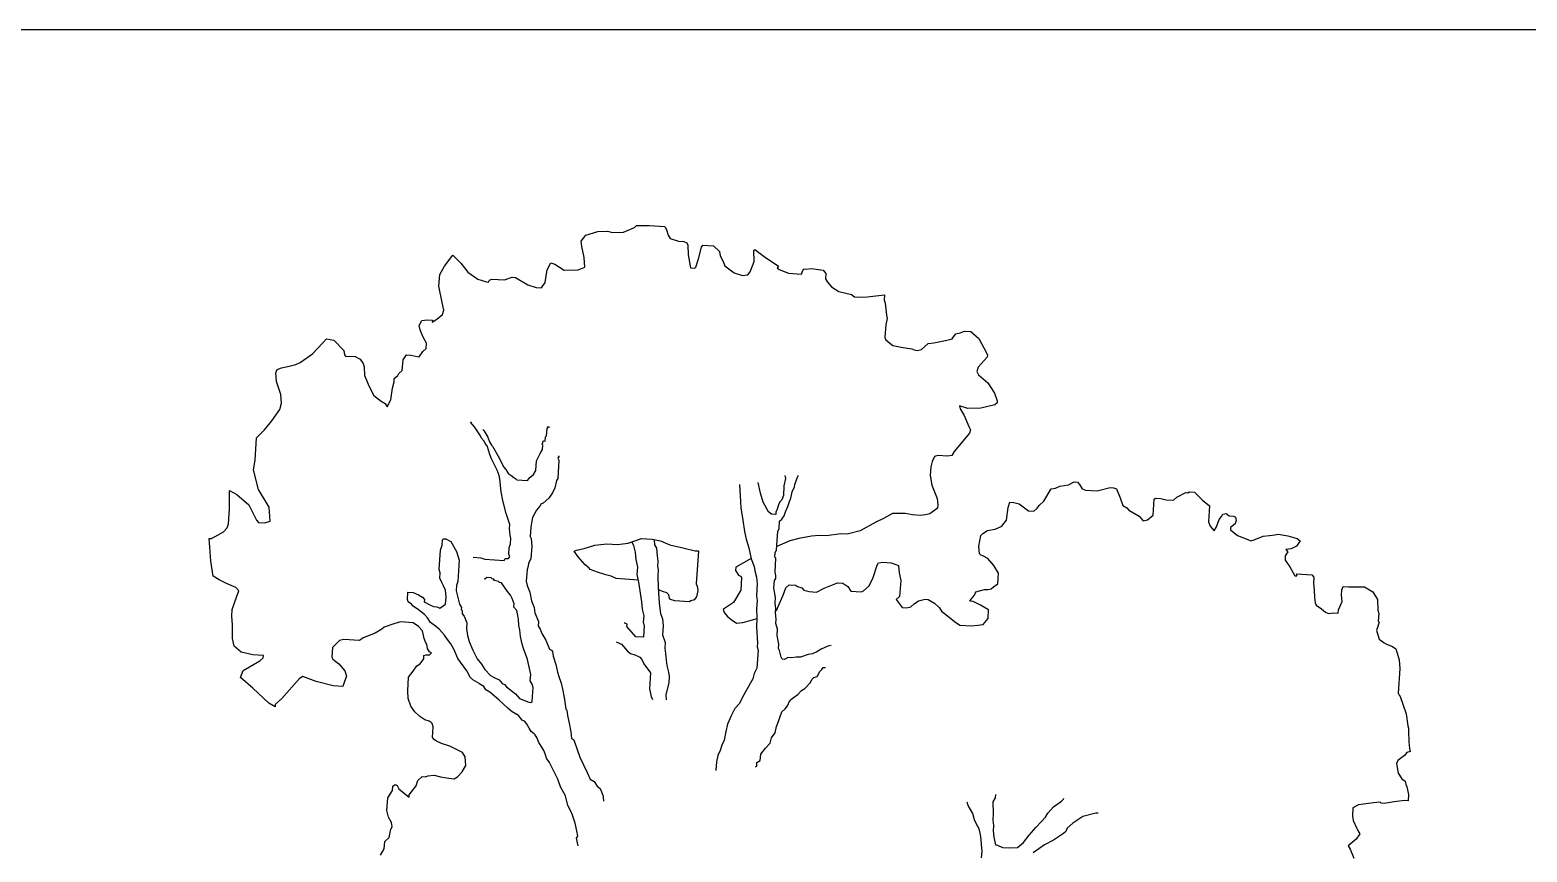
# Model space of a CAD drawing. Header units: millimetres. Extents: x 577 to 2337, y 236 to 943.
# Drawn here: x 828.505 to 832.749, y 709.348 to 711.677 of the extents above; entities that cross this region are included whole.
import ezdxf

# ---------------------------------------------------------------- set-up
doc = ezdxf.new("R2010")
doc.units = ezdxf.units.MM
doc.header["$LTSCALE"] = 0.01
doc.layers.add('06-Furn', color=4, linetype='Continuous')

# ---------------------------------------------------------------- blocks, each defined once
blk = doc.blocks.new('d3')
at = {"layer": '06-Furn', "color": 94}
for points in [[(867.1183, 695.7865), (867.1285, 695.804), (867.13, 695.8251), (867.1428, 695.8364), (867.1475, 695.8604), (867.1509, 695.8662), (867.1487, 695.8785), (867.1406, 695.8942), (867.1358, 695.9127), (867.1382, 695.9489), (867.1517, 695.9692), (867.1525, 695.9813), (867.159, 695.9869), (867.1648, 695.9835), (867.1702, 695.9741), (867.1904, 695.9576), (867.199, 695.9509), (867.1994, 695.9569), (867.2193, 695.9829), (867.2234, 695.9978), (867.2363, 696.0091), (867.2453, 696.0085), (867.2516, 696.0111), (867.2699, 696.0129), (867.2878, 696.0086), (867.3117, 696.004), (867.3268, 696.003), (867.3363, 696.0084), (867.3494, 696.0227), (867.3596, 696.0402), (867.3582, 696.0646), (867.35, 696.0773), (867.3353, 696.0843), (867.3148, 696.0948), (867.291, 696.1024), (867.2763, 696.1095), (867.2705, 696.1129), (867.2649, 696.1193), (867.2669, 696.1495), (867.2645, 696.1588), (867.2616, 696.162), (867.2558, 696.1654), (867.2439, 696.1693), (867.2295, 696.1793), (867.2152, 696.1924), (867.2041, 696.2083), (867.1965, 696.23), (867.1949, 696.2514), (867.1975, 696.2906), (867.2108, 696.3079), (867.2208, 696.3224), (867.2303, 696.3278), (867.2404, 696.3423), (867.241, 696.3514), (867.2472, 696.354), (867.2563, 696.3534), (867.2627, 696.359), (867.2595, 696.3562), (867.2627, 696.359), (867.2569, 696.3624), (867.2514, 696.3719), (867.2492, 696.3842), (867.2464, 696.3874), (867.2412, 696.3999), (867.2365, 696.4214), (867.2253, 696.4343), (867.2108, 696.4444), (867.1746, 696.4468), (867.156, 696.442), (867.1281, 696.4317), (867.1216, 696.4261), (867.1027, 696.4152), (867.0902, 696.41), (867.0685, 696.4023), (867.0588, 696.3939), (867.0136, 696.3969), (867.0013, 696.3947), (866.9818, 696.3748), (866.9799, 696.3476), (866.9826, 696.3414), (866.9999, 696.3281), (867.0168, 696.3088), (867.0218, 696.2933), (867.0145, 696.2756), (867.0107, 696.2637), (866.9835, 696.2655), (866.9359, 696.2778), (866.8974, 696.2925), (866.888, 696.2871), (866.8386, 696.2297), (866.8193, 696.2128), (866.8189, 696.2068), (866.8014, 696.217), (866.7557, 696.2595), (866.7213, 696.2891), (866.7288, 696.3098), (866.7761, 696.337), (866.7857, 696.3454), (866.7861, 696.3515), (866.756, 696.3535), (866.7232, 696.3617), (866.703, 696.3783), (866.6984, 696.3998), (866.698, 696.4392), (866.6966, 696.4636), (866.6978, 696.4817), (866.7093, 696.5173), (866.7165, 696.535), (866.7081, 696.5447), (866.6815, 696.5556), (866.661, 696.566), (866.6435, 696.5763), (866.6373, 696.6192), (866.6339, 696.6588), (866.6325, 696.6832), (866.6385, 696.6828), (866.6574, 696.6936), (866.6731, 696.7017), (866.683, 696.7131), (866.6868, 696.725), (866.6896, 696.7673), (866.6896, 696.8128), (866.69, 696.8188), (866.7106, 696.8083), (866.745, 696.7787), (866.7663, 696.7349), (866.7719, 696.7284), (866.79, 696.7272), (866.8055, 696.7322), (866.8021, 696.7719), (866.7721, 696.8224), (866.7577, 696.8779), (866.7625, 696.9049), (866.7667, 696.9683), (866.7895, 696.991), (866.8094, 697.017), (866.8328, 697.0488), (866.837, 697.0667), (866.8356, 697.091), (866.8229, 697.1283), (866.8215, 697.1526), (866.8251, 697.1615), (866.8376, 697.1667), (866.8592, 697.1713), (866.8777, 697.1762), (866.8902, 697.1814), (866.9252, 697.2063), (866.9546, 697.2377), (866.9644, 697.2492), (866.9854, 697.2448), (867.0137, 697.2156), (867.0159, 697.2033), (867.0188, 697.2001), (867.0459, 697.1983), (867.0606, 697.1912), (867.0689, 697.1785), (867.0713, 697.1693), (867.0727, 697.1449), (867.0857, 697.1137), (867.0992, 697.0886), (867.1193, 697.0721), (867.131, 697.0652), (867.1365, 697.0558), (867.1469, 697.0763), (867.1522, 697.1093), (867.1564, 697.1272), (867.157, 697.1363), (867.1667, 697.1447), (867.1701, 697.1505), (867.1797, 697.159), (867.1818, 697.1892), (867.1918, 697.2037), (867.2039, 697.2029), (867.2218, 697.1986), (867.2278, 697.1982), (867.2379, 697.2127), (867.2476, 697.2212), (867.2486, 697.2363), (867.2377, 697.2552), (867.2299, 697.2739), (867.2277, 697.2862), (867.2347, 697.3009), (867.25, 697.3029), (867.2651, 697.3019), (867.2647, 697.2958), (867.2774, 697.3041), (867.2935, 697.3182), (867.2973, 697.33), (867.2927, 697.3516), (867.2836, 697.3977), (867.2859, 697.4309), (867.2995, 697.4542), (867.3229, 697.486), (867.3456, 697.4632), (867.3651, 697.4377), (867.3941, 697.4176), (867.4179, 697.4099), (867.4239, 697.4095), (867.4273, 697.4153), (867.4336, 697.4179), (867.4698, 697.4155), (867.4915, 697.4232), (867.5006, 697.4226), (867.5356, 697.402), (867.5593, 697.3944), (867.5744, 697.3934), (867.5845, 697.4079), (867.5899, 697.4439), (867.6004, 697.4644), (867.6123, 697.4606), (867.6384, 697.4437), (867.6779, 697.4441), (867.6966, 697.4519), (867.6954, 697.4793), (867.6884, 697.5101), (867.6864, 697.5254), (867.6996, 697.5427), (867.7337, 697.5525), (867.761, 697.5537), (867.7759, 697.5497), (867.8063, 697.5507), (867.8375, 697.5638), (867.8439, 697.5694), (867.8804, 697.57), (867.9226, 697.5672), (867.9254, 697.564), (867.9281, 697.5577), (867.9331, 697.5422), (867.9385, 697.5328), (867.9623, 697.5251), (867.9774, 697.5241), (867.9862, 697.5205), (867.9888, 697.5142), (867.99, 697.4869), (867.9967, 697.45), (868.0087, 697.4492), (868.012, 697.452), (868.0196, 697.4758), (868.0279, 697.5086), (868.0313, 697.5144), (868.0615, 697.5124), (868.0786, 697.4961), (868.0808, 697.4838), (868.0888, 697.4681), (868.0941, 697.4556), (868.12, 697.4357), (868.1438, 697.4281), (868.1591, 697.4301), (868.1657, 697.4387), (868.1768, 697.4683), (868.1758, 697.4987), (868.179, 697.5015), (868.205, 697.4816), (868.2456, 697.4546), (868.2422, 697.4488), (868.248, 697.4454), (868.2746, 697.4345), (868.3108, 697.4321), (868.3144, 697.4409), (868.3178, 697.4467), (868.3239, 697.4463), (868.3392, 697.4484), (868.3722, 697.4431), (868.3806, 697.4335), (868.3796, 697.4184), (868.3851, 697.4089), (868.3963, 697.396), (868.4166, 697.3825), (868.4525, 697.3741), (868.4611, 697.3674), (868.4732, 697.3666), (868.4975, 697.368), (868.5465, 697.3739), (868.5454, 697.3588), (868.5479, 697.3495), (868.5517, 697.3159), (868.5541, 697.3066), (868.5499, 697.2887), (868.5474, 697.2525), (868.55, 697.2463), (868.5615, 697.2364), (868.5702, 697.2298), (868.5941, 697.2251), (868.6241, 697.2201), (868.633, 697.2165), (868.639, 697.2161), (868.6513, 697.2183), (868.6706, 697.2352), (868.6859, 697.2372), (868.7197, 697.244), (868.7382, 697.2488), (868.7416, 697.2547), (868.7483, 697.2633), (868.7606, 697.2655), (868.773, 697.2708), (868.7911, 697.2696), (868.8141, 697.2498), (868.8356, 697.209), (868.8382, 697.2027), (868.8378, 697.1967), (868.8117, 697.1681), (868.8078, 697.1563), (868.8133, 697.1468), (868.839, 697.1238), (868.8583, 697.0953), (868.866, 697.0735), (868.8656, 697.0675), (868.8591, 697.0619), (868.8191, 697.0524), (868.7826, 697.0518), (868.7589, 697.0595), (868.7613, 697.0502), (868.7722, 697.0313), (868.7853, 697.0001), (868.7907, 696.9906), (868.7871, 696.9818), (868.7442, 696.9301), (868.7373, 696.9184), (868.7251, 696.9162), (868.6979, 696.918), (868.6886, 696.9156), (868.6816, 696.9009), (868.6776, 696.886), (868.6759, 696.8619), (868.6802, 696.8343), (868.6959, 696.7968), (868.6977, 696.7785), (868.6971, 696.7695), (868.6747, 696.7528), (868.6624, 696.7506), (868.6471, 696.7486), (868.626, 696.75), (868.6051, 696.7544), (868.5687, 696.7538), (868.5435, 696.7403), (868.5216, 696.7297), (868.4775, 696.7053), (868.4405, 696.6957), (868.4223, 696.6969), (868.3825, 696.6905), (868.3614, 696.6919), (868.34, 696.6903), (868.3032, 696.6836), (868.2784, 696.6762), (868.241, 696.6605)], [(868.238, 696.4793), (868.2412, 696.4816), (868.2448, 696.4904), (868.2591, 696.5228), (868.2665, 696.5436), (868.2762, 696.552), (868.2943, 696.5508), (868.3002, 696.5474), (868.312, 696.5436), (868.3177, 696.5371), (868.3326, 696.5331), (868.3537, 696.5317), (868.3756, 696.5423), (868.4131, 696.558), (868.4282, 696.557), (868.4426, 696.5469), (868.4509, 696.5343), (868.4811, 696.5323), (868.4873, 696.5349), (868.5034, 696.5489), (868.5141, 696.5725), (868.5256, 696.6081), (868.529, 696.6139), (868.5413, 696.6162), (868.5654, 696.6145), (868.5861, 696.6071), (868.5877, 696.5858), (868.5924, 696.5642), (868.5893, 696.5189), (868.5797, 696.5105), (868.5936, 696.4914), (868.5964, 696.4882), (868.6085, 696.4873), (868.6207, 696.4896), (868.6304, 696.498), (868.6431, 696.5063), (868.6616, 696.5111), (868.6706, 696.5105), (868.6882, 696.5002), (868.7024, 696.4871), (868.7079, 696.4777), (868.7252, 696.4644), (868.7453, 696.4479), (868.7598, 696.4378), (868.793, 696.4356), (868.8113, 696.4374), (868.8266, 696.4394), (868.8399, 696.4567), (868.8415, 696.4809), (868.8182, 696.4945), (868.7976, 696.505), (868.7886, 696.5056), (868.792, 696.5115), (868.8019, 696.5229), (868.8055, 696.5318), (868.8302, 696.5392), (868.8393, 696.5386), (868.8486, 696.541), (868.855, 696.5467), (868.8677, 696.5549), (868.8697, 696.5851), (868.856, 696.6072), (868.8391, 696.6266), (868.8274, 696.6334), (868.8186, 696.637), (868.8158, 696.6403), (868.8142, 696.6616), (868.8192, 696.6916), (868.8256, 696.6972), (868.8383, 696.7055), (868.8599, 696.7101), (868.8786, 696.7179), (868.8919, 696.7352), (868.8973, 696.7712), (868.9013, 696.7861), (868.9134, 696.7853), (868.9283, 696.7813), (868.9543, 696.7614), (868.9693, 696.7604), (868.979, 696.7688), (868.9857, 696.7775), (868.9985, 696.7887), (869.0191, 696.8237), (869.0313, 696.826), (869.0438, 696.8312), (869.0684, 696.8356), (869.0841, 696.8437), (869.0931, 696.8431), (869.0988, 696.8366), (869.107, 696.8239), (869.1159, 696.8203), (869.1491, 696.8181), (869.1861, 696.8277), (869.1952, 696.8271), (869.204, 696.8235), (869.2145, 696.7986), (869.2221, 696.7768), (869.2338, 696.77), (869.2394, 696.7635), (869.2686, 696.7464), (869.2799, 696.7335), (869.2921, 696.7357), (869.3082, 696.7498), (869.3113, 696.7951), (869.3145, 696.7979), (869.3296, 696.7969), (869.3445, 696.7929), (869.3656, 696.7915), (869.3753, 696.7999), (869.4004, 696.8134), (869.4065, 696.813), (869.4097, 696.8158), (869.4248, 696.8148), (869.4475, 696.7921), (869.4676, 696.7756), (869.4646, 696.7303), (869.4698, 696.7178), (869.4811, 696.7049), (869.488, 696.7166), (869.4954, 696.7373), (869.502, 696.746), (869.5055, 696.7518), (869.5147, 696.7542), (869.5234, 696.7476), (869.5355, 696.7468), (869.5413, 696.7433), (869.5437, 696.7341), (869.5401, 696.7252), (869.5272, 696.714), (869.5268, 696.7079), (869.5469, 696.6914), (869.5765, 696.6803), (869.5853, 696.6767), (869.5946, 696.6791), (869.6196, 696.6896), (869.6379, 696.6914), (869.6532, 696.6934), (869.6624, 696.6958), (869.6894, 696.691), (869.7162, 696.6831), (869.7248, 696.6765), (869.7147, 696.662), (869.699, 696.654), (869.6838, 696.6519), (869.6894, 696.6455), (869.6825, 696.6338), (869.6817, 696.6218), (869.6956, 696.6026), (869.7091, 696.5775), (869.7151, 696.5771), (869.7155, 696.5831), (869.7578, 696.5803), (869.7634, 696.5738), (869.7622, 696.5557), (869.764, 696.5374), (869.7656, 696.5161), (869.7676, 696.5008), (869.7703, 696.4946), (869.7847, 696.4845), (869.7962, 696.4746), (869.8051, 696.471), (869.8204, 696.473), (869.8324, 696.4722), (869.833, 696.4813), (869.8437, 696.5048), (869.8419, 696.5231), (869.8429, 696.5382), (869.8465, 696.5471), (869.8616, 696.5461), (869.9071, 696.546), (869.9305, 696.5324), (869.9441, 696.5102), (869.9451, 696.4798), (869.9475, 696.4706), (869.9461, 696.4494), (869.949, 696.4462), (869.9413, 696.4225), (869.9487, 696.3977), (869.9632, 696.3877), (869.9691, 696.3842), (869.9868, 696.377), (869.9954, 696.3703), (870.0055, 696.3393), (870.0069, 696.315), (870.0022, 696.2456), (870.0049, 696.2393), (870.0077, 696.2361), (870.0153, 696.2144), (870.0256, 696.1864), (870.0294, 696.1528), (870.032, 696.1465), (870.0314, 696.1375), (870.0324, 696.1071), (870.0342, 696.0888), (870.0366, 696.0795), (870.0274, 696.0771), (870.0207, 696.0685), (870.0016, 696.0546), (869.998, 696.0457), (870.0022, 696.0182), (870.0133, 696.0023), (870.0219, 695.9956), (870.0243, 695.9864), (870.0269, 695.9801), (870.0316, 695.9586), (870.0304, 695.9405), (870.0213, 695.9411), (869.9907, 695.9371), (869.9631, 695.9328), (869.9541, 695.9334), (869.9513, 695.9367), (869.9329, 695.9349), (869.8901, 695.9286), (869.8744, 695.9206), (869.8728, 695.8964), (869.875, 695.8842), (869.8856, 695.8622), (869.8883, 695.856), (869.8937, 695.8465), (869.8836, 695.832), (869.8611, 695.8123), (869.8665, 695.8029), (869.877, 695.7779)], [(867.8478, 696.5655), (867.7862, 696.5696), (867.7715, 696.5767), (867.7566, 696.5807), (867.7329, 696.5883), (867.7121, 696.5958), (867.7093, 696.599), (867.6978, 696.6089), (867.6781, 696.6314), (867.6671, 696.6473), (867.6733, 696.6499), (867.6948, 696.6546), (867.7258, 696.6646), (867.7594, 696.6684), (867.7896, 696.6664), (867.8202, 696.6704), (867.8574, 696.6831), (867.8876, 696.6811), (867.9116, 696.6765), (867.9381, 696.6656), (867.9709, 696.6573), (868.0098, 696.6487), (868.0188, 696.6481), (868.0126, 696.5545), (868.0152, 696.5482), (868.0174, 696.536), (868.0132, 696.5181), (868.0065, 696.5094), (867.9973, 696.507), (867.9941, 696.5042), (867.9518, 696.507), (867.9399, 696.5108), (867.9371, 696.514), (867.9347, 696.5233), (867.9291, 696.5297), (867.9172, 696.5336), (867.9083, 696.5372), (867.906, 696.5399)], [(868.1688, 696.6267), (868.1249, 696.6016), (868.1243, 696.5925), (868.1325, 696.5798), (868.1384, 696.5764), (868.1412, 696.5732), (868.1388, 696.5369), (868.1182, 696.5019), (868.0929, 696.4854), (868.0896, 696.4826), (868.0921, 696.4734), (868.1005, 696.4637), (868.112, 696.4538), (868.1265, 696.4438), (868.1448, 696.4456), (868.1725, 696.4528), (868.185, 696.457)]]:
    blk.add_lwpolyline(points, dxfattribs=at)
at = {"layer": '06-Furn', "color": 32}
for points in [[(867.3809, 696.6301), (867.402, 696.6287), (867.4139, 696.6248), (867.4682, 696.6212), (867.4716, 696.627), (867.4807, 696.6264), (867.4841, 696.6323), (867.4815, 696.6385), (867.4827, 696.6566), (867.4865, 696.6685), (867.4876, 696.6836), (867.4851, 696.6928), (867.4833, 696.7112), (867.4841, 696.7232), (867.4741, 696.7542), (867.4644, 696.7913), (867.46, 696.8158), (867.4564, 696.8524), (867.454, 696.8617), (867.449, 696.8772), (867.4329, 696.9086), (867.4276, 696.9211), (867.4252, 696.9303), (867.4202, 696.9458), (867.4146, 696.9523), (867.4119, 696.9585), (867.4035, 696.9682), (867.4009, 696.9744), (867.3844, 696.9998), (867.3731, 697.0127), (867.3761, 697.0124)], [(867.4081, 696.9921), (867.4109, 696.9889), (867.4218, 696.97), (867.427, 696.9575), (867.4325, 696.948), (867.4353, 696.9448), (867.4516, 696.9164), (867.4677, 696.885), (867.4733, 696.8786), (867.4787, 696.8691), (867.4816, 696.8659), (867.4874, 696.8625), (867.496, 696.8559), (867.5019, 696.8524), (867.5047, 696.8492), (867.5349, 696.8472), (867.5415, 696.8558), (867.5512, 696.8643), (867.558, 696.876), (867.5598, 696.9031), (867.5703, 696.9237), (867.5772, 696.9353), (867.578, 696.9474), (867.5751, 696.9506), (867.5784, 696.9534), (867.5788, 696.9595), (867.5848, 696.9591), (867.5856, 696.9712), (867.5888, 696.974), (867.5903, 696.9951), (867.5937, 697.0009), (867.5965, 696.9977), (867.5937, 697.0009), (867.5965, 696.9977), (867.5937, 697.0009)], [(867.6214, 696.9172), (867.6242, 696.914), (867.621, 696.9112), (867.6236, 696.9049), (867.6202, 696.8536), (867.6168, 696.8478), (867.6124, 696.8269), (867.6053, 696.8122), (867.5987, 696.8035), (867.5952, 696.7977), (867.5791, 696.7836), (867.5729, 696.781), (867.5695, 696.7751), (867.5596, 696.7637), (867.5491, 696.7431), (867.5443, 696.7162), (867.5425, 696.689), (867.5451, 696.6828), (867.5467, 696.6614), (867.5443, 696.6252), (867.5374, 696.6135), (867.5368, 696.6045), (867.5332, 696.5956), (867.531, 696.5624), (867.5332, 696.5502), (867.5411, 696.5314), (867.5455, 696.5069), (867.5533, 696.4882), (867.5553, 696.4729), (867.5658, 696.4479), (867.565, 696.4358), (867.5704, 696.4264), (867.5756, 696.4139), (867.5865, 696.395), (867.597, 696.37), (867.6028, 696.3666), (867.6056, 696.3634), (867.6073, 696.3502), (867.6153, 696.3264), (867.6199, 696.3048), (867.6223, 696.2956), (867.63, 696.2738), (867.6346, 696.2523), (867.639, 696.2277), (867.6432, 696.2002), (867.646, 696.1969), (867.648, 696.1816), (867.6527, 696.1601), (867.6571, 696.1356), (867.6589, 696.1172), (867.6647, 696.1138), (867.6673, 696.1076), (867.6826, 696.0641), (867.704, 696.0202), (867.7118, 696.0015), (867.7235, 695.9947), (867.7317, 695.982), (867.7404, 695.9754), (867.7482, 695.9566), (867.7492, 695.9492), (867.7495, 695.9394)], [(868.2636, 696.8621), (868.266, 696.8529), (868.2616, 696.832), (868.2598, 696.8048), (868.2559, 696.7929), (868.2495, 696.7873), (868.2459, 696.7784), (868.242, 696.7666), (868.2384, 696.7577), (868.238, 696.7517), (868.2259, 696.7525), (868.2173, 696.7591), (868.2029, 696.7865), (868.1953, 696.8118), (868.1884, 696.8423)], [(868.3951, 696.3803), (868.3859, 696.3779), (868.3671, 696.3701), (868.3545, 696.3618), (868.342, 696.3566), (868.3297, 696.3544), (868.308, 696.3467), (868.2959, 696.3475), (868.2836, 696.3453), (868.2715, 696.3461), (868.2683, 696.3433), (868.2621, 696.3407), (868.256, 696.3411), (868.2534, 696.3474), (868.2486, 696.3659), (868.246, 696.3721), (868.2468, 696.3842), (868.2424, 696.4087), (868.2436, 696.4268), (868.2386, 696.4423), (868.2394, 696.4544), (868.2376, 696.4727), (868.2384, 696.4848), (868.2364, 696.5001), (868.2374, 696.5152), (868.2352, 696.5275), (868.2331, 696.5428), (868.2346, 696.5639), (868.238, 696.5697), (868.2386, 696.5788), (868.2362, 696.588), (868.2388, 696.6273), (868.236, 696.6305), (868.2368, 696.6426), (868.2404, 696.6514), (868.2438, 696.7028), (868.2475, 696.7116), (868.2489, 696.7327), (868.2553, 696.7384), (868.262, 696.747), (868.2658, 696.7589), (868.2728, 696.7736), (868.2769, 696.7885), (868.2805, 696.7973), (868.2847, 696.8152), (868.2918, 696.8299), (868.2922, 696.836), (868.2996, 696.8567), (868.303, 696.8625)], [(868.135, 696.8361), (868.1375, 696.8037), (868.1396, 696.7698), (868.1446, 696.7354), (868.1499, 696.703), (868.1545, 696.6814), (868.1619, 696.6567), (868.169, 696.6259), (868.1766, 696.6042), (868.1788, 696.5919), (868.1836, 696.5734), (868.1854, 696.5551), (868.1832, 696.5218), (868.1852, 696.5066), (868.1838, 696.4854), (868.185, 696.4581), (868.1832, 696.4309), (868.1864, 696.3882), (868.1856, 696.3761), (868.188, 696.3669), (868.1846, 696.3156), (868.1775, 696.3009), (868.1735, 696.286), (868.153, 696.251), (868.1425, 696.2304), (868.1355, 696.2158), (868.1224, 696.2015), (868.1119, 696.1809), (868.1012, 696.1574), (868.0968, 696.1365), (868.0922, 696.1125), (868.0851, 696.0978), (868.0811, 696.0829), (868.0741, 696.0683), (868.0698, 696.0503), (868.0682, 696.0265)], [(867.678, 695.8128), (867.6733, 695.8343), (867.6768, 695.8401), (867.6747, 695.8554), (867.6701, 695.877), (867.6599, 695.9049), (867.6492, 695.9269), (867.642, 695.9546), (867.6285, 695.9798), (867.6208, 696.0015), (867.5967, 696.0486), (867.5885, 696.0613), (867.586, 696.0706), (867.5808, 696.083), (867.5754, 696.0925), (867.5671, 696.1052), (867.5619, 696.1177), (867.5565, 696.1271), (867.5536, 696.1303), (867.545, 696.137), (867.5396, 696.1465), (867.5313, 696.1591), (867.5257, 696.1656), (867.5198, 696.169), (867.5086, 696.1819), (867.4911, 696.1921), (867.4796, 696.202), (867.4653, 696.2151), (867.4538, 696.225), (867.4396, 696.238), (867.4281, 696.2479), (867.4164, 696.2547), (867.411, 696.2642), (867.3993, 696.2711), (867.399, 696.2715), (867.3792, 696.2826), (867.3718, 696.2901), (867.3626, 696.3089), (867.3445, 696.3334), (867.3375, 696.3433), (867.3271, 696.3677), (867.3171, 696.3846), (867.3078, 696.3969), (867.2995, 696.4095), (867.2854, 696.4256), (867.2739, 696.4354), (867.2594, 696.4455), (867.2512, 696.4582), (867.2427, 696.4678), (867.2254, 696.4811), (867.2109, 696.4912), (867.2053, 696.4976), (867.1967, 696.5043), (867.194, 696.5105), (867.1955, 696.5316), (867.2106, 696.5306), (867.2252, 696.5236), (867.2369, 696.5167), (867.2425, 696.5103), (867.2421, 696.5043), (867.2596, 696.494), (867.2685, 696.4904), (867.2776, 696.4898), (867.2864, 696.4861), (867.3023, 696.4972), (867.3037, 696.5183), (867.3019, 696.5366), (867.2967, 696.5491), (867.2913, 696.5586), (867.286, 696.5711), (867.287, 696.5862), (867.2846, 696.5954), (867.2883, 696.6498), (867.2923, 696.6646), (867.2933, 696.6797), (867.2965, 696.6826), (867.3026, 696.6822), (867.3172, 696.6751), (867.3335, 696.6467), (867.341, 696.622), (867.3369, 696.5616), (867.3331, 696.5497), (867.3321, 696.5346), (867.3418, 696.4976), (867.3472, 696.4881), (867.3468, 696.4821), (867.3496, 696.4789), (867.349, 696.4698), (867.3546, 696.4634), (867.3625, 696.4447), (867.3619, 696.4285), (867.3643, 696.4088), (867.3693, 696.3914), (867.3792, 696.3667), (867.3916, 696.342), (867.4039, 696.3272), (867.4138, 696.3123), (867.43, 696.2951), (867.4398, 696.2891), (867.4547, 696.2825), (867.4631, 696.2728), (867.469, 696.2694), (867.4746, 696.263), (867.5005, 696.2431), (867.5118, 696.2302), (867.5384, 696.2193), (867.5444, 696.2189), (867.5476, 696.2217), (867.5503, 696.261), (867.5478, 696.2702), (867.5424, 696.2797), (867.5436, 696.2978), (867.5344, 696.3409), (867.5293, 696.3564), (867.5241, 696.3688), (867.5191, 696.3843), (867.5145, 696.4059), (867.5127, 696.4242), (867.5104, 696.4365), (867.5086, 696.4548), (867.5066, 696.4701), (867.5042, 696.4793), (867.4958, 696.489), (867.4964, 696.498), (867.4913, 696.5135), (867.4859, 696.523), (867.4775, 696.5327), (867.461, 696.558), (867.4549, 696.5584), (867.4521, 696.5616), (867.4372, 696.5657), (867.4404, 696.5685), (867.4344, 696.5689), (867.4316, 696.5721), (867.4195, 696.5729), (867.4131, 696.5673)], [(867.8305, 696.6739), (867.8349, 696.6634), (867.8397, 696.6449), (867.8413, 696.6235), (867.846, 696.602), (867.8445, 696.5809), (867.8492, 696.5593), (867.8576, 696.5042), (867.8592, 696.4829), (867.864, 696.4644), (867.8628, 696.4462), (867.8652, 696.437), (867.863, 696.4038), (867.8419, 696.4052), (867.8165, 696.4342), (867.8169, 696.4402), (867.8111, 696.4436), (867.8081, 696.4438)], [(867.9283, 696.2266), (867.928, 696.2418), (867.9362, 696.2746), (867.9375, 696.2927), (867.9352, 696.305), (867.9304, 696.3235), (867.9284, 696.3388), (867.9266, 696.3571), (867.9246, 696.3724), (867.9256, 696.3875), (867.918, 696.4092), (867.9198, 696.4364), (867.918, 696.4547), (867.9129, 696.4702), (867.9089, 696.5008), (867.9057, 696.5434), (867.9049, 696.5768), (867.9061, 696.595), (867.9037, 696.6042), (867.9047, 696.6193), (867.9027, 696.6346), (867.9011, 696.6559), (867.8957, 696.6654), (867.8943, 696.6798)], [(867.7863, 696.3907), (867.801, 696.3837), (867.8179, 696.3643), (867.8266, 696.3577), (867.8385, 696.3539), (867.8473, 696.3503), (867.8531, 696.3468), (867.8588, 696.3404), (867.864, 696.3279), (867.8835, 696.3023), (867.8805, 696.2571), (867.8851, 696.2355), (867.8885, 696.2276)], [(868.1811, 696.0368), (868.1843, 696.0397), (868.1849, 696.0487), (868.1944, 696.0541), (868.1956, 696.0723), (868.2089, 696.0896), (868.222, 696.1038), (868.226, 696.1187), (868.2361, 696.1332), (868.2403, 696.1511), (868.2439, 696.16), (868.2552, 696.1926), (868.2649, 696.201), (868.2715, 696.2097), (868.2786, 696.2244), (868.285, 696.23), (868.3009, 696.2411), (868.3108, 696.2526), (868.3202, 696.258), (868.3365, 696.2751), (868.3402, 696.2839), (868.3466, 696.2896), (868.3559, 696.292), (868.3629, 696.3067), (868.3693, 696.3123), (868.3728, 696.3181), (868.3788, 696.3177)], [(868.8611, 695.958), (868.8605, 695.949), (868.8537, 695.9373), (868.8545, 695.9039), (868.8533, 695.8858), (868.8553, 695.8705), (868.8543, 695.8554), (868.8561, 695.8371), (868.8607, 695.8155), (868.8667, 695.8151), (868.8814, 695.8081), (868.8995, 695.8069), (868.9239, 695.8083), (868.94, 695.8224), (868.9565, 695.8425), (868.9762, 695.8654), (869.0024, 695.894), (869.0092, 695.9057), (869.0255, 695.9228), (869.0479, 695.9395), (869.0543, 695.9451), (869.0545, 695.9481)], [(868.8218, 695.7787), (868.823, 695.7968), (868.8198, 695.8395), (868.8174, 695.8487), (868.8152, 695.861), (868.807, 695.8737), (868.8017, 695.8862), (868.7969, 695.9047), (868.7832, 695.9268), (868.7808, 695.9361)], [(869.1517, 695.9052), (869.1457, 695.9056), (869.1086, 695.896), (869.0801, 695.8767), (869.064, 695.8626), (869.0603, 695.8537), (869.0539, 695.8481), (869.0253, 695.8288), (869.0001, 695.8153), (868.9683, 695.7932)]]:
    blk.add_lwpolyline(points, dxfattribs=at)

msp = doc.modelspace()

# ---------------------------------------------------------------- linework, layer by layer
at = {"layer": '06-Furn', "color": 5}
msp.add_lwpolyline([(809.981, 711.677), (809.981, 677.6067), (835.5136, 677.6067), (835.5136, 711.677)], close=True, dxfattribs=at)

# ---------------------------------------------------------------- block references
at = {"layer": '06-Furn'}
msp.add_blockref('d3', (-37.6192, 13.5533), dxfattribs=at)

doc.saveas('drawing.dxf')
